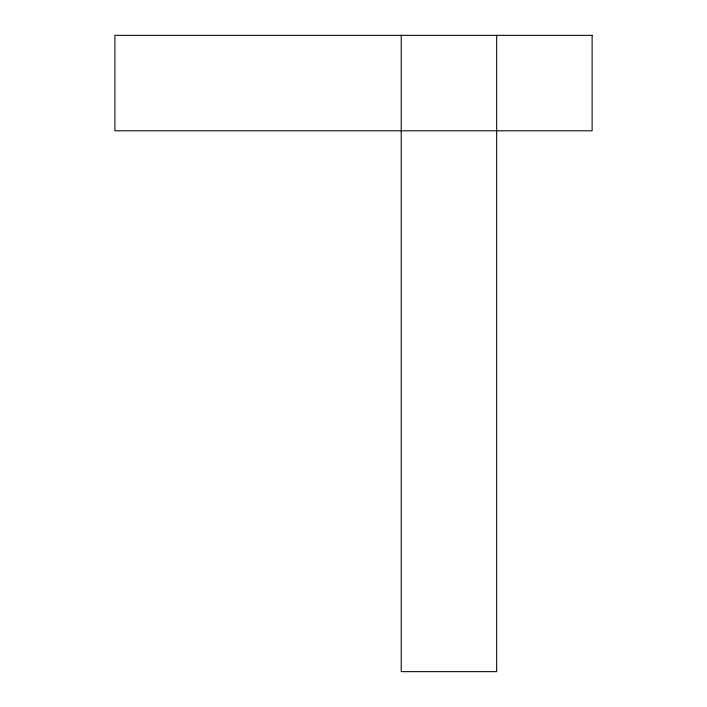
<?xml version="1.0" encoding="UTF-8"?>
<svg xmlns="http://www.w3.org/2000/svg" width="707" height="707" viewBox="0 0 707 707"><rect width="100%" height="100%" fill="white"/><g stroke="black" fill="none" stroke-linecap="round" stroke-linejoin="round"><path stroke-width="1.06" d="M496.668 35.35L496.668 671.65L401.223 671.65L401.223 35.35M592.113 35.35L114.888 35.35L114.888 130.795L592.113 130.795L592.113 35.35"/></g></svg>
